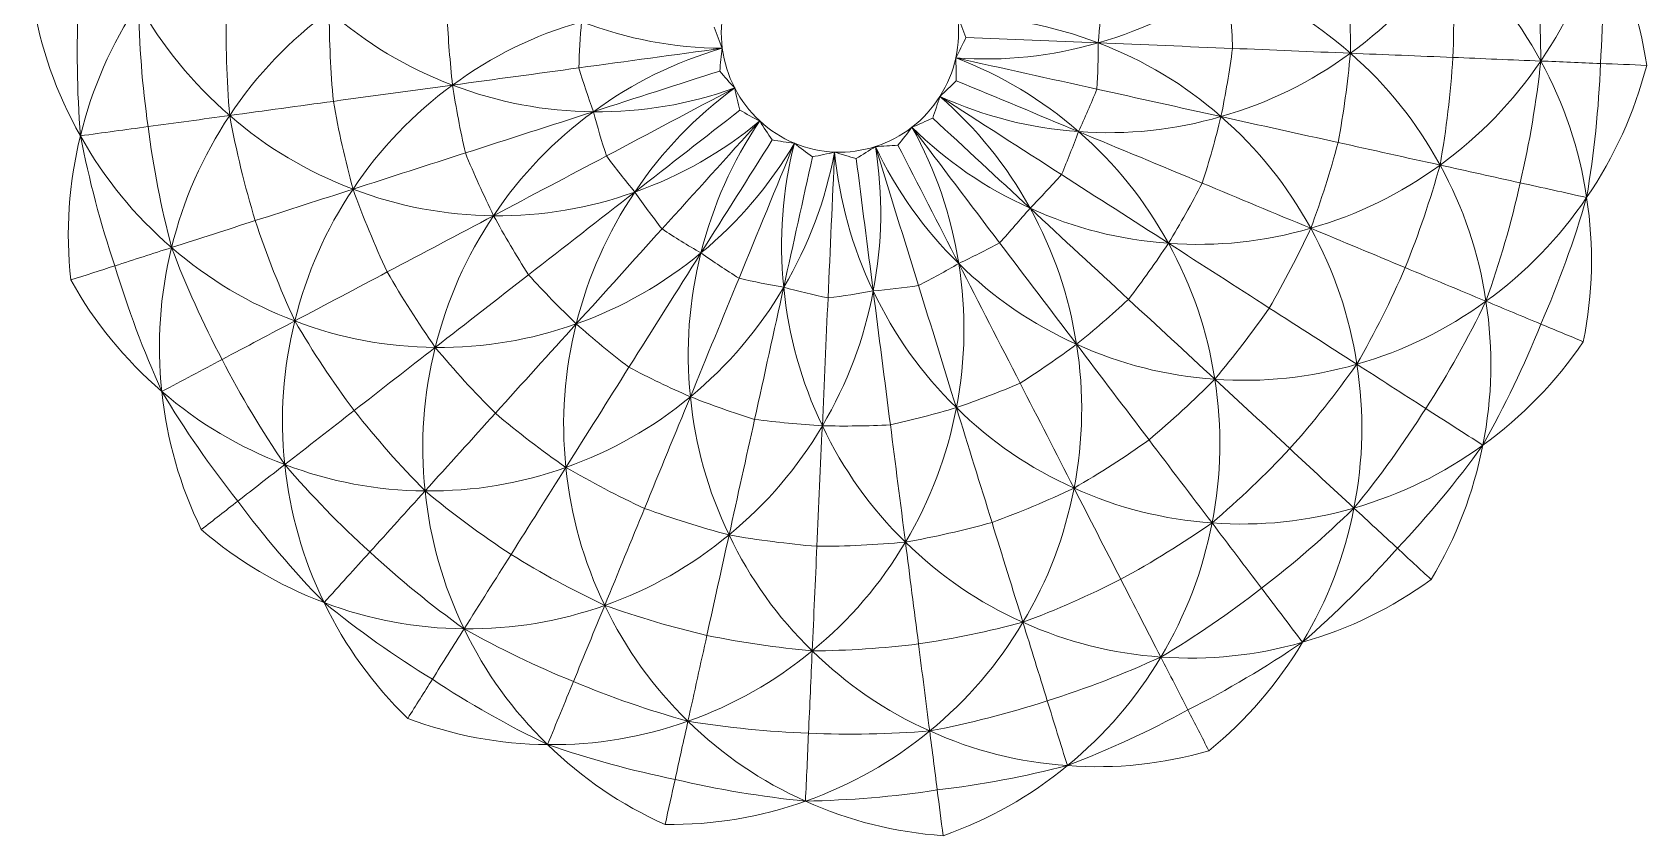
# Model space of a CAD drawing. Header units: millimetres. Extents: x -126 to 125, y -121 to 133.
# Drawn here: x -126.3 to 125.4, y -120.8 to 4.5 of the extents above; entities that cross this region are included whole.
import ezdxf

# ---------------------------------------------------------------- set-up
doc = ezdxf.new("R2010")
doc.units = ezdxf.units.MM
doc.header["$MEASUREMENT"] = 0
doc.layers.add('Make2D__visible__lines', color=7, linetype='Continuous')

msp = doc.modelspace()

# ---------------------------------------------------------------- linework, layer by layer
at = {"layer": 'Make2D__visible__lines', "color": 5, "lineweight": 9}
for points in [[(108.86, 0.04), (113.24, 6.47), (116.27, 13.17), (118.23, 20.7)], [(118.23, 20.7), (118.66, 13.67), (118.64, 6.68), (118.16, -0.35)], [(118.23, 20.7), (121.92, 13.91), (124.22, 7), (125.37, -0.64)], [(107.65, 19.26), (108.46, 12.86), (108.86, 6.48), (108.86, 0.04)], [(78.68, 15.3), (79.06, 10.62), (79.22, 5.95), (79.18, 1.25)], [(79.18, 1.25), (85.45, 5.82), (90.53, 11.1), (94.89, 17.52)], [(95.17, 0.6), (95.39, 6.25), (95.29, 11.87), (94.89, 17.52)], [(94.89, 17.52), (100.67, 12.45), (105.19, 6.79), (108.86, 0.04)], [(39.89, 2.87), (47.3, 5.01), (53.83, 8.22), (60.06, 12.76)], [(60.81, 2.01), (60.69, 5.6), (60.44, 9.19), (60.06, 12.76)], [(60.06, 12.76), (67.23, 10.03), (73.41, 6.3), (79.18, 1.25)], [(40.35, 10.08), (40.26, 7.67), (40.1, 5.27), (39.89, 2.87)], [(-118.78, -11.63), (-122.58, -4.87), (-125, 2.04), (-126.28, 9.69)], [(-119.06, 9.39), (-119.42, 2.36), (-119.33, -4.62), (-118.78, -11.63)], [(-109.74, 9.01), (-114.02, 2.57), (-116.95, -4.12), (-118.78, -11.63)], [(-108.24, -10.19), (-109.14, -3.81), (-109.63, 2.56), (-109.74, 9.01)], [(-95.51, -8.46), (-101.36, -3.4), (-105.96, 2.26), (-109.74, 9.01)], [(-96.02, 8.44), (-96.17, 2.79), (-96, -2.82), (-95.51, -8.46)], [(-80, 7.79), (-86.22, 3.22), (-91.24, -2.04), (-95.51, -8.46)], [(-79.35, -6.25), (-79.78, -1.58), (-79.99, 3.09), (-80, 7.79)], [(-60.77, -3.72), (-67.96, -0.98), (-74.18, 2.75), (-80, 7.79)], [(-18.43, 8.52), (-18.91, 6.34), (-19, 4.23), (-18.72, 2.02)], [(-61.61, 7.03), (-61.45, 3.44), (-61.17, -0.14), (-60.77, -3.72)], [(-40.67, 6.17), (-48.06, 4.04), (-54.56, 0.83), (-60.77, -3.72)], [(-41.09, -1.03), (-41, 1.37), (-40.86, 3.77), (-40.67, 6.17)], [(-18.72, 2.02), (-26.39, 2.1), (-33.49, 3.44), (-40.67, 6.17)], [(-18.72, 2.02), (-19.18, 3.11), (-19.61, 4.21), (-20.01, 5.32)], [(17.66, 0.53), (18.15, 2.7), (18.24, 4.81), (17.96, 7.02)], [(17.96, 7.02), (18.42, 5.93), (18.85, 4.83), (19.25, 3.71)], [(17.96, 7.02), (25.63, 6.94), (32.72, 5.6), (39.89, 2.87)], [(19.25, 3.71), (18.75, 2.64), (18.22, 1.57), (17.66, 0.53)], [(17.66, 0.53), (25.32, -0.02), (32.51, 0.74), (39.89, 2.87)], [(39.89, 2.87), (33.01, 3.15), (26.13, 3.43), (19.25, 3.71)], [(39.66, -4.34), (39.8, -1.94), (39.87, 0.46), (39.89, 2.87)], [(39.89, 2.87), (46.87, 2.58), (53.84, 2.29), (60.81, 2.01)], [(39.89, 2.87), (47.05, 0.13), (53.24, -3.58), (59.01, -8.63)], [(-18.72, 2.02), (-26.17, 1), (-33.63, -0.02), (-41.09, -1.03)], [(-18.72, 2.02), (-26.11, -0.12), (-32.62, -3.32), (-38.82, -7.87)], [(-19.12, -1.52), (-19.02, -0.34), (-18.88, 0.84), (-18.72, 2.02)], [(-18.72, 2.02), (-18.43, -0.19), (-17.81, -2.19), (-16.79, -4.17)], [(15.19, -5.48), (16.38, -3.6), (17.18, -1.65), (17.66, 0.53)], [(17.66, 0.53), (17.72, -0.66), (17.76, -1.85), (17.75, -3.03)], [(17.66, 0.53), (25, -1.1), (32.33, -2.72), (39.66, -4.34)], [(17.66, 0.53), (24.83, -2.21), (31.02, -5.93), (36.8, -10.97)], [(60.81, 2.01), (60.34, -1.56), (59.73, -5.1), (59.01, -8.63)], [(59.01, -8.63), (66.42, -6.49), (72.95, -3.29), (79.18, 1.25)], [(79.18, 1.25), (73.06, 1.51), (66.94, 1.76), (60.81, 2.01)], [(77.27, -12.67), (78.12, -8.05), (78.75, -3.42), (79.18, 1.25)], [(79.18, 1.25), (84.51, 1.04), (89.84, 0.82), (95.17, 0.6)], [(79.18, 1.25), (84.96, -3.8), (89.48, -9.45), (93.16, -16.19)], [(95.17, 0.6), (94.81, -5.04), (94.14, -10.62), (93.16, -16.19)], [(93.16, -16.19), (99.43, -11.63), (104.51, -6.37), (108.86, 0.04)], [(108.86, 0.04), (104.3, 0.22), (99.74, 0.41), (95.17, 0.6)], [(105.65, -18.95), (107.12, -12.68), (108.18, -6.37), (108.86, 0.04)], [(108.86, 0.04), (111.96, -0.09), (115.06, -0.22), (118.16, -0.35)], [(108.86, 0.04), (112.55, -6.73), (114.86, -13.63), (116.01, -21.25)], [(-60.77, -3.72), (-54.21, -2.82), (-47.65, -1.93), (-41.09, -1.03)], [(-41.09, -1.03), (-40.39, -3.33), (-39.63, -5.61), (-38.82, -7.87)], [(-38.82, -7.87), (-32.26, -5.75), (-25.69, -3.64), (-19.12, -1.52)], [(-16.79, -4.17), (-17.59, -3.31), (-18.37, -2.43), (-19.12, -1.52)], [(118.16, -0.35), (117.9, -7.37), (117.18, -14.31), (116.01, -21.25)], [(125.37, -0.64), (123.41, -8.15), (120.38, -14.83), (116.01, -21.25)], [(118.16, -0.35), (120.57, -0.44), (122.97, -0.54), (125.37, -0.64)], [(-60.77, -3.72), (-66.96, -4.56), (-73.15, -5.41), (-79.35, -6.25)], [(-60.77, -3.72), (-66.98, -8.28), (-72.01, -13.53), (-76.29, -19.94)], [(-58.78, -14.3), (-59.57, -10.79), (-60.23, -7.27), (-60.77, -3.72)], [(-38.82, -7.87), (-46.5, -7.79), (-53.59, -6.44), (-60.77, -3.72)], [(-16.79, -4.17), (-24.02, -6.75), (-31.15, -7.95), (-38.82, -7.87)], [(-16.79, -4.17), (-23.46, -7.7), (-30.12, -11.24), (-36.79, -14.77)], [(-16.79, -4.17), (-23.02, -8.73), (-28.06, -13.98), (-32.36, -20.39)], [(-15.98, -7.63), (-16.28, -6.49), (-16.55, -5.33), (-16.79, -4.17)], [(-16.79, -4.17), (-15.77, -6.14), (-14.51, -7.81), (-12.89, -9.31)], [(17.75, -3.03), (16.92, -3.87), (16.07, -4.69), (15.19, -5.48)], [(36.8, -10.97), (30.45, -8.32), (24.1, -5.68), (17.75, -3.03)], [(39.66, -4.34), (38.76, -6.58), (37.81, -8.78), (36.8, -10.97)], [(59.01, -8.63), (52.56, -7.2), (46.11, -5.77), (39.66, -4.34)], [(-95.51, -8.46), (-90.13, -7.72), (-84.74, -6.99), (-79.35, -6.25)], [(-79.35, -6.25), (-78.54, -10.87), (-77.52, -15.42), (-76.29, -19.94)], [(10.84, -10.28), (12.6, -8.92), (14, -7.36), (15.19, -5.48)], [(15.19, -5.48), (14.85, -6.62), (14.47, -7.75), (14.07, -8.86)], [(15.19, -5.48), (22.17, -8.64), (29.16, -10.42), (36.8, -10.97)], [(15.19, -5.48), (21.51, -9.55), (27.83, -13.61), (34.16, -17.67)], [(15.19, -5.48), (20.99, -10.53), (25.53, -16.18), (29.24, -22.91)], [(-95.51, -8.46), (-99.76, -9.04), (-104, -9.62), (-108.24, -10.19)], [(-95.51, -8.46), (-99.8, -14.88), (-102.73, -21.55), (-104.57, -29.05)], [(-91.53, -24.85), (-93.17, -19.45), (-94.49, -14), (-95.51, -8.46)], [(-76.29, -19.94), (-83.48, -17.21), (-89.7, -13.49), (-95.51, -8.46)], [(-38.82, -7.87), (-45.48, -10.01), (-52.13, -12.15), (-58.78, -14.3)], [(-38.82, -7.87), (-45.05, -12.42), (-50.07, -17.67), (-54.37, -24.08)], [(-36.79, -14.77), (-37.52, -12.48), (-38.2, -10.18), (-38.82, -7.87)], [(-32.36, -20.39), (-26.9, -16.14), (-21.44, -11.88), (-15.98, -7.63)], [(-12.89, -9.31), (-18.81, -14.22), (-25.11, -17.81), (-32.36, -20.39)], [(-12.89, -9.31), (-17.96, -14.93), (-23.04, -20.54), (-28.12, -26.15)], [(-12.89, -9.31), (-17.2, -15.73), (-20.17, -22.4), (-22.05, -29.9)], [(-12.89, -9.31), (-13.93, -8.78), (-14.96, -8.22), (-15.98, -7.63)], [(-10.96, -12.27), (-11.63, -11.3), (-12.27, -10.32), (-12.89, -9.31)], [(-12.89, -9.31), (-11.27, -10.81), (-9.52, -11.93), (-7.48, -12.78)], [(14.07, -8.86), (13.01, -9.37), (11.93, -9.84), (10.84, -10.28)], [(29.24, -22.91), (24.18, -18.23), (19.13, -13.55), (14.07, -8.86)], [(36.8, -10.97), (44.46, -11.52), (51.64, -10.75), (59.01, -8.63)], [(56.09, -19), (57.19, -15.58), (58.16, -12.12), (59.01, -8.63)], [(59.01, -8.63), (65.1, -9.98), (71.19, -11.32), (77.27, -12.67)], [(59.01, -8.63), (64.79, -13.68), (69.32, -19.32), (73.01, -26.05)], [(-120.29, -34.11), (-121.11, -26.42), (-120.62, -19.15), (-118.78, -11.63)], [(-118.78, -11.63), (-115.27, -11.15), (-111.75, -10.67), (-108.24, -10.19)], [(-113.42, -31.9), (-115.66, -25.25), (-117.43, -18.52), (-118.78, -11.63)], [(-104.57, -29.05), (-110.41, -24.01), (-115.01, -18.36), (-118.78, -11.63)], [(-108.24, -10.19), (-107.41, -16.57), (-106.19, -22.83), (-104.57, -29.05)], [(-22.05, -29.9), (-18.35, -24.02), (-14.65, -18.15), (-10.96, -12.27)], [(-7.48, -12.78), (-8.64, -12.64), (-9.8, -12.48), (-10.96, -12.27)], [(5.14, -13.3), (7.25, -12.62), (9.09, -11.64), (10.84, -10.28)], [(10.84, -10.28), (10.14, -11.24), (9.41, -12.17), (8.65, -13.08)], [(10.84, -10.28), (16.3, -15.66), (22.25, -19.75), (29.24, -22.91)], [(10.84, -10.28), (15.39, -16.29), (19.95, -22.3), (24.5, -28.31)], [(10.84, -10.28), (14.57, -17.04), (16.92, -23.92), (18.13, -31.54)], [(34.16, -17.67), (35.09, -15.46), (35.97, -13.22), (36.8, -10.97)], [(36.8, -10.97), (43.23, -13.64), (49.66, -16.32), (56.09, -19)], [(36.8, -10.97), (42.59, -16.01), (47.12, -21.65), (50.82, -28.38)], [(-76.29, -19.94), (-70.45, -18.06), (-64.62, -16.18), (-58.78, -14.3)], [(-58.78, -14.3), (-57.42, -17.61), (-55.95, -20.87), (-54.37, -24.08)], [(-54.37, -24.08), (-48.51, -20.97), (-42.65, -17.87), (-36.79, -14.77)], [(-36.79, -14.77), (-35.36, -16.68), (-33.88, -18.55), (-32.36, -20.39)], [(-7.48, -12.78), (-11.39, -19.43), (-16.11, -24.97), (-22.05, -29.9)], [(-7.48, -12.78), (-10.36, -19.8), (-13.24, -26.82), (-16.12, -33.84)], [(-7.48, -12.78), (-9.37, -20.28), (-9.91, -27.56), (-9.15, -35.25)], [(-1.22, -14.16), (-2.66, -21.76), (-5.23, -28.59), (-9.15, -35.25)], [(-9.15, -35.25), (-7.66, -28.47), (-6.16, -21.68), (-4.66, -14.89)], [(-4.66, -14.89), (-5.62, -14.21), (-6.56, -13.51), (-7.48, -12.78)], [(-7.48, -12.78), (-5.44, -13.63), (-3.42, -14.07), (-1.22, -14.16)], [(-1.22, -14.16), (-2.36, -14.44), (-3.51, -14.68), (-4.66, -14.89)], [(-1.22, -14.16), (-1.56, -21.74), (-1.9, -29.32), (-2.24, -36.9)], [(-1.22, -14.16), (0.99, -14.25), (3.04, -13.97), (5.14, -13.3)], [(2.15, -15.17), (1.02, -14.87), (-0.11, -14.53), (-1.22, -14.16)], [(-1.22, -14.16), (-0.46, -21.84), (1.48, -28.86), (4.8, -35.82)], [(5.14, -13.3), (4.16, -13.95), (3.16, -14.57), (2.15, -15.17)], [(5.14, -13.3), (6.35, -20.93), (6.24, -28.23), (4.8, -35.82)], [(8.65, -13.08), (7.48, -13.18), (6.32, -13.26), (5.14, -13.3)], [(5.14, -13.3), (8.45, -20.24), (12.64, -26.15), (18.13, -31.54)], [(5.14, -13.3), (7.38, -20.52), (9.62, -27.75), (11.86, -34.98)], [(18.13, -31.54), (14.97, -25.38), (11.81, -19.23), (8.65, -13.08)], [(77.27, -12.67), (76.05, -17.2), (74.63, -21.65), (73.01, -26.05)], [(93.16, -16.19), (87.86, -15.01), (82.57, -13.84), (77.27, -12.67)], [(4.8, -35.82), (3.91, -28.94), (3.03, -22.05), (2.15, -15.17)], [(73.01, -26.05), (80.41, -23.92), (86.93, -20.72), (93.16, -16.19)], [(87.73, -32.18), (89.84, -26.94), (91.64, -21.62), (93.16, -16.19)], [(93.16, -16.19), (97.32, -17.11), (101.49, -18.03), (105.65, -18.95)], [(93.16, -16.19), (96.85, -22.94), (99.16, -29.82), (100.32, -37.42)], [(-76.29, -19.94), (-81.37, -21.58), (-86.45, -23.21), (-91.53, -24.85)], [(-76.29, -19.94), (-80.58, -26.35), (-83.51, -33.01), (-85.36, -40.5)], [(-70.95, -32.86), (-72.93, -28.63), (-74.7, -24.33), (-76.29, -19.94)], [(-54.37, -24.08), (-62.03, -24), (-69.12, -22.66), (-76.29, -19.94)], [(34.16, -17.67), (32.56, -19.46), (30.92, -21.2), (29.24, -22.91)], [(50.82, -28.38), (45.27, -24.81), (39.71, -21.24), (34.16, -17.67)], [(56.09, -19), (54.44, -22.19), (52.69, -25.31), (50.82, -28.38)], [(73.01, -26.05), (67.37, -23.7), (61.73, -21.35), (56.09, -19)], [(105.65, -18.95), (104.26, -25.23), (102.48, -31.36), (100.32, -37.42)], [(116.01, -21.25), (112.56, -20.48), (109.11, -19.72), (105.65, -18.95)], [(-32.36, -20.39), (-39.58, -22.96), (-46.7, -24.16), (-54.37, -24.08)], [(-32.36, -20.39), (-37.88, -24.7), (-43.41, -29), (-48.94, -33.3)], [(-32.36, -20.39), (-36.66, -26.8), (-39.62, -33.46), (-41.49, -40.95)], [(-28.12, -26.15), (-29.58, -24.27), (-30.99, -22.35), (-32.36, -20.39)], [(100.32, -37.42), (106.58, -32.88), (111.66, -27.63), (116.01, -21.25)], [(108.87, -40.98), (111.68, -34.55), (114.05, -27.99), (116.01, -21.25)], [(116.01, -21.25), (117.16, -28.88), (116.99, -36.17), (115.49, -43.74)], [(-104.57, -29.05), (-100.22, -27.65), (-95.88, -26.25), (-91.53, -24.85)], [(-91.53, -24.85), (-89.76, -30.19), (-87.71, -35.39), (-85.36, -40.5)], [(-54.37, -24.08), (-59.89, -27.01), (-65.42, -29.93), (-70.95, -32.86)], [(-54.37, -24.08), (-58.66, -30.49), (-61.61, -37.14), (-63.47, -44.62)], [(-48.94, -33.3), (-50.86, -30.29), (-52.66, -27.22), (-54.37, -24.08)], [(24.5, -28.31), (26.12, -26.54), (27.7, -24.75), (29.24, -22.91)], [(29.24, -22.91), (36.21, -26.06), (43.19, -27.83), (50.82, -28.38)], [(29.24, -22.91), (34.36, -27.65), (39.47, -32.39), (44.59, -37.13)], [(29.24, -22.91), (32.96, -29.65), (35.3, -36.52), (36.49, -44.13)], [(-41.49, -40.95), (-37.03, -36.02), (-32.58, -31.09), (-28.12, -26.15)], [(-28.12, -26.15), (-26.13, -27.45), (-24.11, -28.7), (-22.05, -29.9)], [(50.82, -28.38), (58.47, -28.93), (65.64, -28.17), (73.01, -26.05)], [(66.53, -38.48), (68.88, -34.43), (71.03, -30.29), (73.01, -26.05)], [(73.01, -26.05), (77.91, -28.09), (82.82, -30.13), (87.73, -32.18)], [(73.01, -26.05), (76.7, -32.79), (79.03, -39.66), (80.19, -47.25)], [(-104.57, -29.05), (-107.52, -30), (-110.47, -30.95), (-113.42, -31.9)], [(-104.57, -29.05), (-106.41, -36.54), (-106.9, -43.8), (-106.09, -51.48)], [(-96.7, -46.5), (-99.7, -40.84), (-102.31, -35.04), (-104.57, -29.05)], [(-85.36, -40.5), (-92.55, -37.78), (-98.76, -34.07), (-104.57, -29.05)], [(-22.05, -29.9), (-27.97, -34.79), (-34.26, -38.37), (-41.49, -40.95)], [(-22.05, -29.9), (-25.8, -35.84), (-29.54, -41.78), (-33.28, -47.72)], [(-22.05, -29.9), (-23.93, -37.38), (-24.47, -44.64), (-23.7, -52.32)], [(-16.12, -33.84), (-18.13, -32.57), (-20.11, -31.26), (-22.05, -29.9)], [(24.5, -28.31), (22.4, -29.44), (20.28, -30.51), (18.13, -31.54)], [(36.49, -44.13), (32.5, -38.85), (28.5, -33.58), (24.5, -28.31)], [(44.59, -37.13), (46.77, -34.28), (48.84, -31.37), (50.82, -28.38)], [(50.82, -28.38), (56.06, -31.74), (61.3, -35.11), (66.53, -38.48)], [(50.82, -28.38), (54.53, -35.12), (56.86, -41.98), (58.04, -49.58)], [(-120.29, -34.11), (-118, -33.38), (-115.71, -32.64), (-113.42, -31.9)], [(-113.42, -31.9), (-111.4, -38.6), (-108.96, -45.1), (-106.09, -51.48)], [(11.86, -34.98), (13.98, -33.88), (16.07, -32.74), (18.13, -31.54)], [(18.13, -31.54), (19.33, -39.16), (19.21, -46.43), (17.76, -54.01)], [(18.13, -31.54), (23.58, -36.9), (29.52, -40.98), (36.49, -44.13)], [(18.13, -31.54), (21.32, -37.76), (24.52, -43.99), (27.71, -50.21)], [(87.73, -32.18), (85.49, -37.35), (82.99, -42.36), (80.19, -47.25)], [(100.32, -37.42), (96.12, -35.67), (91.93, -33.93), (87.73, -32.18)], [(-106.09, -51.48), (-111.92, -46.45), (-116.52, -40.83), (-120.29, -34.11)], [(-85.36, -40.5), (-80.56, -37.95), (-75.75, -35.41), (-70.95, -32.86)], [(-70.95, -32.86), (-68.63, -36.9), (-66.14, -40.81), (-63.47, -44.62)], [(-63.47, -44.62), (-58.63, -40.85), (-53.78, -37.08), (-48.94, -33.3)], [(-48.94, -33.3), (-46.54, -35.94), (-44.06, -38.48), (-41.49, -40.95)], [(-23.7, -52.32), (-21.18, -46.16), (-18.65, -40), (-16.12, -33.84)], [(-16.12, -33.84), (-13.81, -34.37), (-11.49, -34.84), (-9.15, -35.25)], [(11.86, -34.98), (9.52, -35.32), (7.16, -35.6), (4.8, -35.82)], [(17.76, -54.01), (15.8, -47.66), (13.83, -41.32), (11.86, -34.98)], [(-9.15, -35.25), (-13.06, -41.88), (-17.77, -47.41), (-23.7, -52.32)], [(-9.15, -35.25), (-10.67, -42.12), (-12.18, -48.98), (-13.69, -55.84)], [(-2.24, -36.9), (-4.56, -36.41), (-6.86, -35.86), (-9.15, -35.25)], [(-9.15, -35.25), (-8.4, -42.91), (-6.45, -49.9), (-3.13, -56.85)], [(4.8, -35.82), (3.36, -43.4), (0.79, -50.21), (-3.13, -56.85)], [(-3.13, -56.85), (-2.84, -50.2), (-2.54, -43.55), (-2.24, -36.9)], [(-2.24, -36.9), (0.12, -36.6), (2.46, -36.24), (4.8, -35.82)], [(4.8, -35.82), (8.1, -42.75), (12.29, -48.63), (17.76, -54.01)], [(4.8, -35.82), (5.69, -42.78), (6.58, -49.74), (7.48, -56.7)], [(44.59, -37.13), (41.97, -39.56), (39.27, -41.89), (36.49, -44.13)], [(58.04, -49.58), (53.56, -45.43), (49.07, -41.28), (44.59, -37.13)], [(80.19, -47.25), (87.59, -45.13), (94.1, -41.94), (100.32, -37.42)], [(90.93, -54.15), (94.42, -48.76), (97.53, -43.2), (100.32, -37.42)], [(100.32, -37.42), (101.48, -45.04), (101.32, -52.31), (99.83, -59.87)], [(100.32, -37.42), (103.17, -38.61), (106.02, -39.8), (108.87, -40.98)], [(66.53, -38.48), (63.87, -42.31), (61.04, -46), (58.04, -49.58)], [(80.19, -47.25), (75.64, -44.33), (71.09, -41.4), (66.53, -38.48)], [(-85.36, -40.5), (-89.14, -42.5), (-92.92, -44.5), (-96.7, -46.5)], [(-85.36, -40.5), (-87.21, -47.98), (-87.72, -55.23), (-86.92, -62.89)], [(-76.11, -54.47), (-79.46, -49.98), (-82.53, -45.33), (-85.36, -40.5)], [(-63.47, -44.62), (-71.12, -44.55), (-78.21, -43.21), (-85.36, -40.5)], [(-41.49, -40.95), (-48.7, -43.51), (-55.81, -44.7), (-63.47, -44.62)], [(-41.49, -40.95), (-45.69, -45.59), (-49.9, -50.24), (-54.1, -54.89)], [(-41.49, -40.95), (-43.36, -48.42), (-43.89, -55.67), (-43.11, -63.33)], [(-33.28, -47.72), (-36.1, -45.56), (-38.83, -43.3), (-41.49, -40.95)], [(108.87, -40.98), (106.26, -47.49), (103.25, -53.75), (99.83, -59.87)], [(115.49, -43.74), (113.28, -42.82), (111.08, -41.9), (108.87, -40.98)], [(-63.47, -44.62), (-67.68, -47.91), (-71.9, -51.19), (-76.11, -54.47)], [(-63.47, -44.62), (-65.33, -52.1), (-65.84, -59.34), (-65.05, -67)], [(-54.1, -54.89), (-57.38, -51.61), (-60.5, -48.19), (-63.47, -44.62)], [(27.71, -50.21), (30.71, -48.28), (33.63, -46.26), (36.49, -44.13)], [(36.49, -44.13), (37.69, -51.74), (37.56, -59), (36.1, -66.56)], [(36.49, -44.13), (43.45, -47.27), (50.42, -49.04), (58.04, -49.58)], [(36.49, -44.13), (40.26, -49.1), (44.03, -54.07), (47.79, -59.04)], [(115.49, -43.74), (111.14, -50.11), (106.07, -55.34), (99.83, -59.87)], [(-106.09, -51.48), (-102.96, -49.82), (-99.83, -48.16), (-96.7, -46.5)], [(-96.7, -46.5), (-93.78, -52.18), (-90.53, -57.62), (-86.92, -62.89)], [(-43.11, -63.33), (-39.83, -58.13), (-36.56, -52.93), (-33.28, -47.72)], [(-33.28, -47.72), (-30.14, -49.37), (-26.95, -50.9), (-23.7, -52.32)], [(58.04, -49.58), (65.67, -50.13), (72.84, -49.37), (80.19, -47.25)], [(80.19, -47.25), (76.94, -51.84), (73.47, -56.21), (69.74, -60.41)], [(80.19, -47.25), (81.37, -54.86), (81.21, -62.12), (79.73, -69.67)], [(90.93, -54.15), (87.35, -51.85), (83.77, -49.55), (80.19, -47.25)], [(27.71, -50.21), (24.44, -51.59), (21.12, -52.86), (17.76, -54.01)], [(36.1, -66.56), (33.3, -61.11), (30.51, -55.66), (27.71, -50.21)], [(47.79, -59.04), (51.36, -56.04), (54.76, -52.89), (58.04, -49.58)], [(58.04, -49.58), (59.22, -57.18), (59.08, -64.44), (57.61, -71.99)], [(58.04, -49.58), (61.94, -53.19), (65.84, -56.8), (69.74, -60.41)], [(-99.94, -73.03), (-103.29, -66.11), (-105.28, -59.13), (-106.09, -51.48)], [(-94.25, -68.6), (-98.58, -63.14), (-102.51, -57.45), (-106.09, -51.48)], [(-86.92, -62.89), (-94.08, -60.18), (-100.29, -56.48), (-106.09, -51.48)], [(-23.7, -52.32), (-29.61, -57.2), (-35.89, -60.77), (-43.11, -63.33)], [(-23.7, -52.32), (-26.09, -58.12), (-28.47, -63.92), (-30.85, -69.73)], [(-13.69, -55.84), (-17.07, -54.78), (-20.41, -53.61), (-23.7, -52.32)], [(-23.7, -52.32), (-22.94, -59.96), (-20.99, -66.94), (-17.67, -73.86)], [(-86.92, -62.89), (-83.31, -60.08), (-79.71, -57.28), (-76.11, -54.47)], [(-76.11, -54.47), (-72.65, -58.86), (-68.98, -63.02), (-65.05, -67)], [(-65.05, -67), (-61.4, -62.96), (-57.75, -58.92), (-54.1, -54.89)], [(-54.1, -54.89), (-50.56, -57.88), (-46.91, -60.68), (-43.11, -63.33)], [(7.48, -56.7), (10.94, -55.92), (14.36, -55.03), (17.76, -54.01)], [(17.76, -54.01), (16.31, -61.57), (13.75, -68.36), (9.82, -74.98)], [(17.76, -54.01), (23.21, -59.36), (29.14, -63.42), (36.1, -66.56)], [(17.76, -54.01), (19.61, -59.98), (21.47, -65.96), (23.32, -71.93)], [(79.73, -69.67), (83.8, -64.72), (87.52, -59.57), (90.93, -54.15)], [(99.83, -59.87), (96.86, -57.96), (93.9, -56.06), (90.93, -54.15)], [(-17.67, -73.86), (-16.34, -67.86), (-15.02, -61.85), (-13.69, -55.84)], [(-3.13, -56.85), (-7.04, -63.46), (-11.74, -68.97), (-17.67, -73.86)], [(-13.69, -55.84), (-10.18, -56.3), (-6.67, -56.64), (-3.13, -56.85)], [(-3.13, -56.85), (-3.42, -63.11), (-3.7, -69.37), (-3.98, -75.64)], [(7.48, -56.7), (3.94, -56.88), (0.41, -56.92), (-3.13, -56.85)], [(-3.13, -56.85), (0.17, -63.75), (4.35, -69.62), (9.82, -74.98)], [(9.82, -74.98), (9.04, -68.89), (8.26, -62.8), (7.48, -56.7)], [(47.79, -59.04), (44.01, -61.73), (40.12, -64.23), (36.1, -66.56)], [(57.61, -71.99), (54.34, -67.67), (51.07, -63.36), (47.79, -59.04)], [(79.73, -69.67), (87.11, -67.55), (93.61, -64.37), (99.83, -59.87)], [(86.52, -75.95), (91.32, -70.87), (95.73, -65.53), (99.83, -59.87)], [(99.83, -59.87), (98.34, -67.43), (95.73, -74.21), (91.78, -80.82)], [(-86.92, -62.89), (-89.36, -64.79), (-91.81, -66.7), (-94.25, -68.6)], [(-73.66, -76.52), (-78.38, -72.25), (-82.78, -67.72), (-86.92, -62.89)], [(-86.92, -62.89), (-86.12, -70.53), (-84.14, -77.49), (-80.79, -84.41)], [(-65.05, -67), (-72.7, -66.92), (-79.77, -65.59), (-86.92, -62.89)], [(69.74, -60.41), (65.9, -64.5), (61.87, -68.35), (57.61, -71.99)], [(69.74, -60.41), (73.07, -63.5), (76.4, -66.58), (79.73, -69.67)], [(-43.11, -63.33), (-50.31, -65.89), (-57.41, -67.08), (-65.05, -67)], [(-43.11, -63.33), (-45.96, -67.86), (-48.81, -72.38), (-51.66, -76.91)], [(-30.85, -69.73), (-35.04, -67.78), (-39.12, -65.66), (-43.11, -63.33)], [(-43.11, -63.33), (-42.34, -70.97), (-40.38, -77.93), (-37.05, -84.85)], [(-65.05, -67), (-67.92, -70.17), (-70.79, -73.35), (-73.66, -76.52)], [(-51.66, -76.91), (-56.32, -73.85), (-60.77, -70.56), (-65.05, -67)], [(-65.05, -67), (-64.27, -74.63), (-62.3, -81.6), (-58.96, -88.51)], [(23.32, -71.93), (27.67, -70.33), (31.92, -68.55), (36.1, -66.56)], [(36.1, -66.56), (34.64, -74.11), (32.07, -80.89), (28.14, -87.49)], [(36.1, -66.56), (43.05, -69.69), (50.01, -71.45), (57.61, -71.99)], [(36.1, -66.56), (38.53, -71.3), (40.96, -76.03), (43.4, -80.77)], [(-99.94, -73.03), (-98.04, -71.55), (-96.15, -70.08), (-94.25, -68.6)], [(-94.25, -68.6), (-90.1, -74.18), (-85.63, -79.42), (-80.79, -84.41)], [(-37.05, -84.85), (-34.98, -79.81), (-32.92, -74.77), (-30.85, -69.73)], [(-30.85, -69.73), (-26.51, -71.31), (-22.13, -72.69), (-17.67, -73.86)], [(57.61, -71.99), (65.23, -72.54), (72.39, -71.78), (79.73, -69.67)], [(65.33, -82.17), (70.4, -78.3), (75.18, -74.14), (79.73, -69.67)], [(79.73, -69.67), (78.26, -77.22), (75.66, -83.99), (71.72, -90.6)], [(79.73, -69.67), (82, -71.77), (84.26, -73.86), (86.52, -75.95)], [(23.32, -71.93), (18.86, -73.16), (14.37, -74.17), (9.82, -74.98)], [(28.14, -87.49), (26.53, -82.31), (24.93, -77.12), (23.32, -71.93)], [(43.4, -80.77), (48.31, -78.1), (53.03, -75.19), (57.61, -71.99)], [(57.61, -71.99), (56.15, -79.54), (53.56, -86.31), (49.63, -92.91)], [(57.61, -71.99), (60.19, -75.38), (62.76, -78.78), (65.33, -82.17)], [(-80.79, -84.41), (-87.95, -81.7), (-94.14, -78.02), (-99.94, -73.03)], [(-17.67, -73.86), (-23.57, -78.73), (-29.84, -82.29), (-37.05, -84.85)], [(-17.67, -73.86), (-18.82, -79.09), (-19.97, -84.31), (-21.13, -89.53)], [(-3.98, -75.64), (-8.57, -75.26), (-13.13, -74.67), (-17.67, -73.86)], [(-17.67, -73.86), (-14.37, -80.75), (-10.18, -86.61), (-4.71, -91.95)], [(9.82, -74.98), (5.91, -81.58), (1.21, -87.08), (-4.71, -91.95)], [(-3.98, -75.64), (0.64, -75.63), (5.23, -75.41), (9.82, -74.98)], [(9.82, -74.98), (15.27, -80.31), (21.19, -84.37), (28.14, -87.49)], [(9.82, -74.98), (10.5, -80.28), (11.18, -85.57), (11.86, -90.87)], [(-80.79, -84.41), (-78.42, -81.78), (-76.04, -79.15), (-73.66, -76.52)], [(-73.66, -76.52), (-69.01, -80.84), (-64.13, -84.81), (-58.96, -88.51)], [(-58.96, -88.51), (-56.53, -84.64), (-54.09, -80.77), (-51.66, -76.91)], [(-51.66, -76.91), (-46.93, -79.83), (-42.08, -82.47), (-37.05, -84.85)], [(-4.71, -91.95), (-4.47, -86.51), (-4.22, -81.08), (-3.98, -75.64)], [(86.52, -75.95), (81.89, -81.17), (76.97, -86.02), (71.72, -90.6)], [(91.78, -80.82), (90.02, -79.2), (88.27, -77.58), (86.52, -75.95)], [(43.4, -80.77), (38.43, -83.3), (33.36, -85.53), (28.14, -87.49)], [(49.63, -92.91), (47.55, -88.87), (45.47, -84.82), (43.4, -80.77)], [(65.33, -82.17), (60.31, -86.09), (55.09, -89.65), (49.63, -92.91)], [(71.72, -90.6), (69.59, -87.79), (67.46, -84.98), (65.33, -82.17)], [(91.78, -80.82), (85.57, -85.31), (79.08, -88.48), (71.72, -90.6)], [(-67.76, -102.47), (-73.24, -97.14), (-77.46, -91.29), (-80.79, -84.41)], [(-63.92, -96.37), (-69.82, -92.75), (-75.42, -88.77), (-80.79, -84.41)], [(-58.96, -88.51), (-66.59, -88.43), (-73.66, -87.1), (-80.79, -84.41)], [(-37.05, -84.85), (-44.24, -87.4), (-51.33, -88.58), (-58.96, -88.51)], [(-37.05, -84.85), (-38.68, -88.81), (-40.3, -92.77), (-41.93, -96.73)], [(-21.13, -89.53), (-26.53, -88.27), (-31.82, -86.71), (-37.05, -84.85)], [(-37.05, -84.85), (-33.74, -91.73), (-29.55, -97.58), (-24.08, -102.91)], [(11.86, -90.87), (17.36, -90.05), (22.77, -88.92), (28.14, -87.49)], [(28.14, -87.49), (24.23, -94.08), (19.52, -99.57), (13.6, -104.44)], [(28.14, -87.49), (35.08, -90.62), (42.03, -92.37), (49.63, -92.91)], [(28.14, -87.49), (29.41, -91.57), (30.67, -95.65), (31.93, -99.72)], [(-58.96, -88.51), (-60.62, -91.13), (-62.27, -93.75), (-63.92, -96.37)], [(-41.93, -96.73), (-47.79, -94.34), (-53.45, -91.61), (-58.96, -88.51)], [(-58.96, -88.51), (-55.64, -95.38), (-51.44, -101.23), (-45.96, -106.56)], [(-24.08, -102.91), (-23.09, -98.45), (-22.11, -93.99), (-21.13, -89.53)], [(-21.13, -89.53), (-15.69, -90.65), (-10.24, -91.45), (-4.71, -91.95)], [(-4.71, -91.95), (-10.61, -96.81), (-16.87, -100.36), (-24.08, -102.91)], [(-4.71, -91.95), (-4.9, -96.23), (-5.09, -100.5), (-5.29, -104.77)], [(11.86, -90.87), (6.35, -91.54), (0.84, -91.9), (-4.71, -91.95)], [(-4.71, -91.95), (0.73, -97.27), (6.66, -101.32), (13.6, -104.44)], [(13.6, -104.44), (13.02, -99.91), (12.44, -95.39), (11.86, -90.87)], [(31.93, -99.72), (37.99, -97.82), (43.86, -95.56), (49.63, -92.91)], [(49.63, -92.91), (45.7, -99.5), (40.99, -104.98), (35.07, -109.84)], [(49.63, -92.91), (57.24, -93.45), (64.38, -92.7), (71.72, -90.6)], [(49.63, -92.91), (51.04, -95.66), (52.45, -98.4), (53.85, -101.15)], [(53.85, -101.15), (60.05, -98.02), (65.98, -94.51), (71.72, -90.6)], [(71.72, -90.6), (67.78, -97.18), (63.06, -102.67), (57.13, -107.53)], [(-67.76, -102.47), (-66.48, -100.44), (-65.2, -98.41), (-63.92, -96.37)], [(-63.92, -96.37), (-58.15, -100.18), (-52.18, -103.55), (-45.96, -106.56)], [(-45.96, -106.56), (-44.62, -103.28), (-43.27, -100.01), (-41.93, -96.73)], [(-41.93, -96.73), (-36.1, -99.17), (-30.17, -101.22), (-24.08, -102.91)], [(31.93, -99.72), (25.91, -101.69), (19.82, -103.25), (13.6, -104.44)], [(35.07, -109.84), (34.02, -106.47), (32.98, -103.1), (31.93, -99.72)], [(-45.96, -106.56), (-53.58, -106.48), (-60.63, -105.16), (-67.76, -102.47)], [(-24.08, -102.91), (-31.26, -105.45), (-38.34, -106.64), (-45.96, -106.56)], [(-24.08, -102.91), (-24.75, -105.94), (-25.41, -108.96), (-26.08, -111.99)], [(-5.29, -104.77), (-11.6, -104.55), (-17.84, -103.93), (-24.08, -102.91)], [(-24.08, -102.91), (-18.63, -108.22), (-12.7, -112.26), (-5.76, -115.38)], [(53.85, -101.15), (47.77, -104.47), (41.53, -107.35), (35.07, -109.84)], [(57.13, -107.53), (56.04, -105.4), (54.95, -103.28), (53.85, -101.15)], [(13.6, -104.44), (7.7, -109.29), (1.44, -112.83), (-5.76, -115.38)], [(-5.76, -115.38), (-5.6, -111.84), (-5.44, -108.31), (-5.29, -104.77)], [(-5.29, -104.77), (1.03, -105.06), (7.3, -104.95), (13.6, -104.44)], [(13.6, -104.44), (20.54, -107.56), (27.48, -109.3), (35.07, -109.84)], [(13.6, -104.44), (14, -107.51), (14.39, -110.57), (14.78, -113.64)], [(-27.63, -119.02), (-34.58, -115.9), (-40.51, -111.87), (-45.96, -106.56)], [(-26.08, -111.99), (-32.84, -110.62), (-39.44, -108.81), (-45.96, -106.56)], [(57.13, -107.53), (49.81, -109.63), (42.67, -110.38), (35.07, -109.84)], [(14.78, -113.64), (21.64, -112.82), (28.38, -111.55), (35.07, -109.84)], [(35.07, -109.84), (29.17, -114.69), (22.9, -118.23), (15.7, -120.77)], [(-27.63, -119.02), (-27.11, -116.68), (-26.6, -114.33), (-26.08, -111.99)], [(-26.08, -111.99), (-19.37, -113.57), (-12.62, -114.69), (-5.76, -115.38)], [(-5.76, -115.38), (-12.94, -117.91), (-20.02, -119.1), (-27.63, -119.02)], [(14.78, -113.64), (7.96, -114.68), (1.14, -115.25), (-5.76, -115.38)], [(15.7, -120.77), (8.12, -120.23), (1.17, -118.49), (-5.76, -115.38)], [(15.7, -120.77), (15.39, -118.4), (15.09, -116.02), (14.78, -113.64)]]:
    msp.add_open_spline(points, degree=3, dxfattribs=at)

doc.saveas('drawing.dxf')
